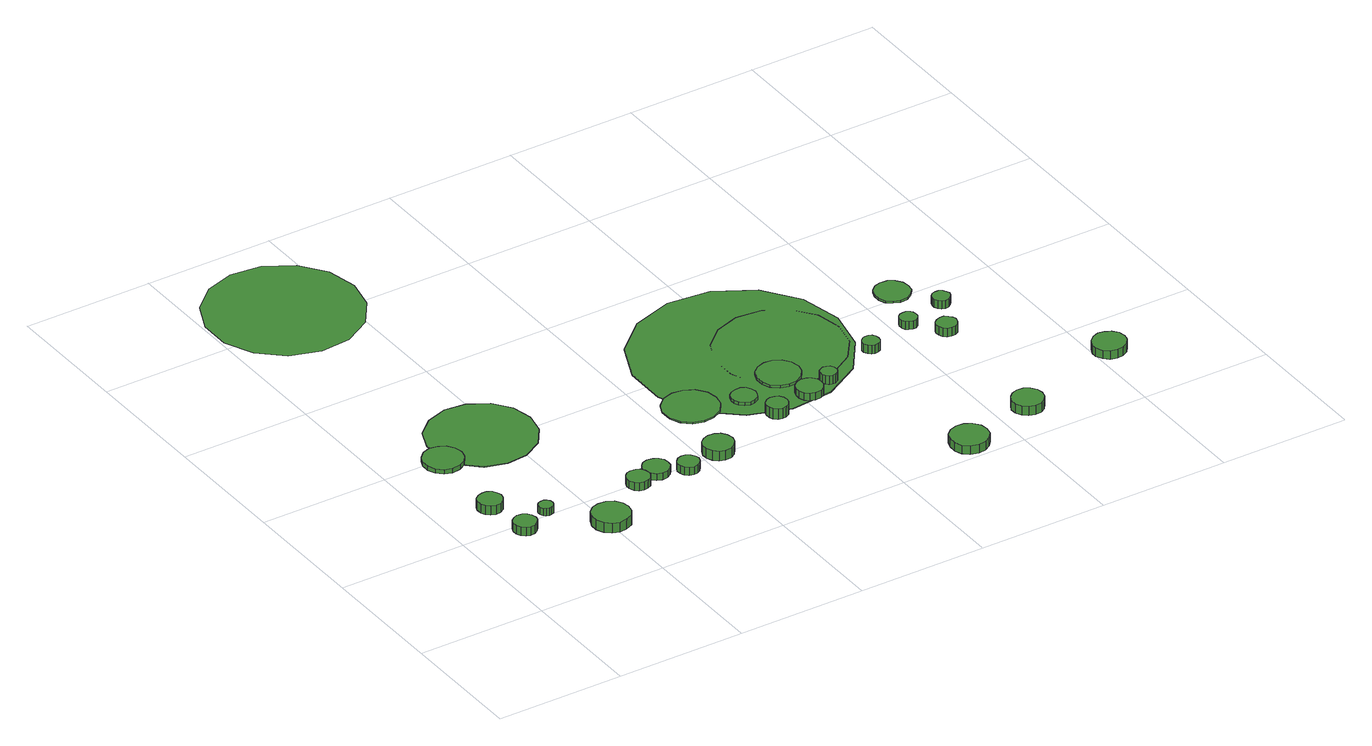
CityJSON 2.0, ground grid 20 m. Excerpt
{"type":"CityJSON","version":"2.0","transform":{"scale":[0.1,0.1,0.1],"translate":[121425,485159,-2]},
"CityObjects":{
"tree1":{"type":"SolitaryVegetationObject","attributes":{"function":"something"},"geometry":[{"type":"MultiSurface","lod":"1","boundaries":[[[0,1,2,3,4,5,6,7,8,9,10,11,12,13,14]],[[15,16,17,18,19,20,21,22,23,24,25,26,27,28,29]],[[0,29,28,1]],[[1,28,27,2]],[[2,27,26,3]],[[3,26,25,4]],[[4,25,24,5]],[[5,24,23,6]],[[6,23,22,7]],[[7,22,21,8]],[[8,21,20,9]],[[9,20,19,10]],[[10,19,18,11]],[[11,18,17,12]],[[12,17,16,13]],[[13,16,15,14]],[[14,15,29,0]]]}]},
"tree2":{"type":"SolitaryVegetationObject","attributes":{"function":"something"},"geometry":[{"type":"MultiSurface","lod":"1","boundaries":[[[30,31,32,33,34,35,36,37,38,39,40,41,42,43,44]],[[45,46,47,48,49,50,51,52,53,54,55,56,57,58,59]],[[30,59,58,31]],[[31,58,57,32]],[[32,57,56,33]],[[33,56,55,34]],[[34,55,54,35]],[[35,54,53,36]],[[36,53,52,37]],[[37,52,51,38]],[[38,51,50,39]],[[39,50,49,40]],[[40,49,48,41]],[[41,48,47,42]],[[42,47,46,43]],[[43,46,45,44]],[[44,45,59,30]]]}]},
"tree3":{"type":"SolitaryVegetationObject","attributes":{"function":"something"},"geometry":[{"type":"MultiSurface","lod":"1","boundaries":[[[60,61,62,63,64,65,66,67,68,69,70,71,72,73,74]],[[75,76,77,78,79,80,81,82,83,84,85,86,87,88,89]],[[60,89,88,61]],[[61,88,87,62]],[[62,87,86,63]],[[63,86,85,64]],[[64,85,84,65]],[[65,84,83,66]],[[66,83,82,67]],[[67,82,81,68]],[[68,81,80,69]],[[69,80,79,70]],[[70,79,78,71]],[[71,78,77,72]],[[72,77,76,73]],[[73,76,75,74]],[[74,75,89,60]]]}]},
"tree4":{"type":"SolitaryVegetationObject","attributes":{"function":"something"},"geometry":[{"type":"MultiSurface","lod":"1","boundaries":[[[90,91,92,93,94,95,96,97,98,99,100,101,102,103,104]],[[105,106,107,108,109,110,111,112,113,114,115,116,117,118,119]],[[90,119,118,91]],[[91,118,117,92]],[[92,117,116,93]],[[93,116,115,94]],[[94,115,114,95]],[[95,114,113,96]],[[96,113,112,97]],[[97,112,111,98]],[[98,111,110,99]],[[99,110,109,100]],[[100,109,108,101]],[[101,108,107,102]],[[102,107,106,103]],[[103,106,105,104]],[[104,105,119,90]]]}]},
"tree5":{"type":"SolitaryVegetationObject","attributes":{"function":"something"},"geometry":[{"type":"MultiSurface","lod":"1","boundaries":[[[120,121,122,123,124,125,126,127,128,129,130,131,132,133,134]],[[135,136,137,138,139,140,141,142,143,144,145,146,147,148,149]],[[120,149,148,121]],[[121,148,147,122]],[[122,147,146,123]],[[123,146,145,124]],[[124,145,144,125]],[[125,144,143,126]],[[126,143,142,127]],[[127,142,141,128]],[[128,141,140,129]],[[129,140,139,130]],[[130,139,138,131]],[[131,138,137,132]],[[132,137,136,133]],[[133,136,135,134]],[[134,135,149,120]]]}]},
"tree6":{"type":"SolitaryVegetationObject","attributes":{"function":"something"}},
"tree7":{"type":"SolitaryVegetationObject","attributes":{"function":"something"},"geometry":[{"type":"MultiSurface","lod":"1","boundaries":[[[150,151,152,153,154,155,156,157,158,159,160,161,162,163,164]],[[165,166,167,168,169,170,171,172,173,174,175,176,177,178,179]],[[150,179,178,151]],[[151,178,177,152]],[[152,177,176,153]],[[153,176,175,154]],[[154,175,174,155]],[[155,174,173,156]],[[156,173,172,157]],[[157,172,171,158]],[[158,171,170,159]],[[159,170,169,160]],[[160,169,168,161]],[[161,168,167,162]],[[162,167,166,163]],[[163,166,165,164]],[[164,165,179,150]]]}]},
"tree8":{"type":"SolitaryVegetationObject","attributes":{"function":"something"}},
"tree9":{"type":"SolitaryVegetationObject","attributes":{"function":"something"}},
"tree10":{"type":"SolitaryVegetationObject","attributes":{"function":"something"},"geometry":[{"type":"MultiSurface","lod":"1","boundaries":[[[180,181,182,183,184,185,186,187,188,189,190,191,192,193,194]],[[195,196,197,198,199,200,201,202,203,204,205,206,207,208,209]],[[180,209,208,181]],[[181,208,207,182]],[[182,207,206,183]],[[183,206,205,184]],[[184,205,204,185]],[[185,204,203,186]],[[186,203,202,187]],[[187,202,201,188]],[[188,201,200,189]],[[189,200,199,190]],[[190,199,198,191]],[[191,198,197,192]],[[192,197,196,193]],[[193,196,195,194]],[[194,195,209,180]]]}]},
"tree11":{"type":"SolitaryVegetationObject","attributes":{"function":"something"}},
"tree12":{"type":"SolitaryVegetationObject","attributes":{"function":"something"},"geometry":[{"type":"MultiSurface","lod":"1","boundaries":[[[210,211,212,213,214,215,216,217,218,219,220,221,222,223,224]]]}]},
"tree13":{"type":"SolitaryVegetationObject","attributes":{"function":"something"}},
"tree14":{"type":"SolitaryVegetationObject","attributes":{"function":"something"},"geometry":[{"type":"MultiSurface","lod":"1","boundaries":[[[225,226,227,228,229,230,231,232,233,234,235,236,237,238,239]],[[240,241,242,243,244,245,246,247,248,249,250,251,252,253,254]],[[225,254,253,226]],[[226,253,252,227]],[[227,252,251,228]],[[228,251,250,229]],[[229,250,249,230]],[[230,249,248,231]],[[231,248,247,232]],[[232,247,246,233]],[[233,246,245,234]],[[234,245,244,235]],[[235,244,243,236]],[[236,243,242,237]],[[237,242,241,238]],[[238,241,240,239]],[[239,240,254,225]]]}]},
"tree15":{"type":"SolitaryVegetationObject","attributes":{"function":"something"}},
"tree16":{"type":"SolitaryVegetationObject","attributes":{"function":"something"}},
"tree17":{"type":"SolitaryVegetationObject","attributes":{"function":"something"}},
"tree18":{"type":"SolitaryVegetationObject","attributes":{"function":"something"},"geometry":[{"type":"MultiSurface","lod":"1","boundaries":[[[255,256,257,258,259,260,261,262,263,264,265,266,267,268,269]],[[270,271,272,273,274,275,276,277,278,279,280,281,282,283,284]],[[255,284,283,256]],[[256,283,282,257]],[[257,282,281,258]],[[258,281,280,259]],[[259,280,279,260]],[[260,279,278,261]],[[261,278,277,262]],[[262,277,276,263]],[[263,276,275,264]],[[264,275,274,265]],[[265,274,273,266]],[[266,273,272,267]],[[267,272,271,268]],[[268,271,270,269]],[[269,270,284,255]]]}]},
"tree19":{"type":"SolitaryVegetationObject","attributes":{"function":"something"}},
"tree20":{"type":"SolitaryVegetationObject","attributes":{"function":"something"}},
"tree21":{"type":"SolitaryVegetationObject","attributes":{"function":"something"},"geometry":[{"type":"MultiSurface","lod":"1","boundaries":[[[285,286,287,288,289,290,291,292,293,294,295,296,297,298,299]],[[300,301,302,303,304,305,306,307,308,309,310,311,312,313,314]],[[285,314,313,286]],[[286,313,312,287]],[[287,312,311,288]],[[288,311,310,289]],[[289,310,309,290]],[[290,309,308,291]],[[291,308,307,292]],[[292,307,306,293]],[[293,306,305,294]],[[294,305,304,295]],[[295,304,303,296]],[[296,303,302,297]],[[297,302,301,298]],[[298,301,300,299]],[[299,300,314,285]]]}]},
"tree22":{"type":"SolitaryVegetationObject","attributes":{"function":"something"},"geometry":[{"type":"MultiSurface","lod":"1","boundaries":[[[315,316,317,318,319,320,321,322,323,324,325,326,327,328,329]],[[330,331,332,333,334,335,336,337,338,339,340,341,342,343,344]],[[315,344,343,316]],[[316,343,342,317]],[[317,342,341,318]],[[318,341,340,319]],[[319,340,339,320]],[[320,339,338,321]],[[321,338,337,322]],[[322,337,336,323]],[[323,336,335,324]],[[324,335,334,325]],[[325,334,333,326]],[[326,333,332,327]],[[327,332,331,328]],[[328,331,330,329]],[[329,330,344,315]]]}]},
"tree23":{"type":"SolitaryVegetationObject","attributes":{"function":"something"},"geometry":[{"type":"MultiSurface","lod":"1","boundaries":[[[345,346,347,348,349,350,351,352,353,354,355,356,357,358,359]],[[360,361,362,363,364,365,366,367,368,369,370,371,372,373,374]],[[345,374,373,346]],[[346,373,372,347]],[[347,372,371,348]],[[348,371,370,349]],[[349,370,369,350]],[[350,369,368,351]],[[351,368,367,352]],[[352,367,366,353]],[[353,366,365,354]],[[354,365,364,355]],[[355,364,363,356]],[[356,363,362,357]],[[357,362,361,358]],[[358,361,360,359]],[[359,360,374,345]]]}]},
"tree24":{"type":"SolitaryVegetationObject","attributes":{"function":"something"},"geometry":[{"type":"MultiSurface","lod":"1","boundaries":[[[375,376,377,378,379,380,381,382,383,384,385,386,387,388,389]],[[390,391,392,393,394,395,396,397,398,399,400,401,402,403,404]],[[375,404,403,376]],[[376,403,402,377]],[[377,402,401,378]],[[378,401,400,379]],[[379,400,399,380]],[[380,399,398,381]],[[381,398,397,382]],[[382,397,396,383]],[[383,396,395,384]],[[384,395,394,385]],[[385,394,393,386]],[[386,393,392,387]],[[387,392,391,388]],[[388,391,390,389]],[[389,390,404,375]]]}]},
"tree25":{"type":"SolitaryVegetationObject","attributes":{"function":"something"},"geometry":[{"type":"MultiSurface","lod":"1","boundaries":[[[405,406,407,408,409,410,411,412,413,414,415,416,417,418,419]],[[420,421,422,423,424,425,426,427,428,429,430,431,432,433,434]],[[405,434,433,406]],[[406,433,432,407]],[[407,432,431,408]],[[408,431,430,409]],[[409,430,429,410]],[[410,429,428,411]],[[411,428,427,412]],[[412,427,426,413]],[[413,426,425,414]],[[414,425,424,415]],[[415,424,423,416]],[[416,423,422,417]],[[417,422,421,418]],[[418,421,420,419]],[[419,420,434,405]]]}]},
"tree26":{"type":"SolitaryVegetationObject","attributes":{"function":"something"},"geometry":[{"type":"MultiSurface","lod":"1","boundaries":[[[435,436,437,438,439,440,441,442,443,444,445,446,447,448,449]],[[450,451,452,453,454,455,456,457,458,459,460,461,462,463,464]],[[435,464,463,436]],[[436,463,462,437]],[[437,462,461,438]],[[438,461,460,439]],[[439,460,459,440]],[[440,459,458,441]],[[441,458,457,442]],[[442,457,456,443]],[[443,456,455,444]],[[444,455,454,445]],[[445,454,453,446]],[[446,453,452,447]],[[447,452,451,448]],[[448,451,450,449]],[[449,450,464,435]]]}]},
"tree27":{"type":"SolitaryVegetationObject","attributes":{"function":"something"},"geometry":[{"type":"MultiSurface","lod":"1","boundaries":[[[465,466,467,468,469,470,471,472,473,474,475,476,477,478,479]],[[480,481,482,483,484,485,486,487,488,489,490,491,492,493,494]],[[465,494,493,466]],[[466,493,492,467]],[[467,492,491,468]],[[468,491,490,469]],[[469,490,489,470]],[[470,489,488,471]],[[471,488,487,472]],[[472,487,486,473]],[[473,486,485,474]],[[474,485,484,475]],[[475,484,483,476]],[[476,483,482,477]],[[477,482,481,478]],[[478,481,480,479]],[[479,480,494,465]]]}]},
"tree28":{"type":"SolitaryVegetationObject","attributes":{"function":"something"}},
"tree29":{"type":"SolitaryVegetationObject","attributes":{"function":"something"},"geometry":[{"type":"MultiSurface","lod":"1","boundaries":[[[495,496,497,498,499,500,501,502,503,504,505,506,507,508,509]],[[510,511,512,513,514,515,516,517,518,519,520,521,522,523,524]],[[495,524,523,496]],[[496,523,522,497]],[[497,522,521,498]],[[498,521,520,499]],[[499,520,519,500]],[[500,519,518,501]],[[501,518,517,502]],[[502,517,516,503]],[[503,516,515,504]],[[504,515,514,505]],[[505,514,513,506]],[[506,513,512,507]],[[507,512,511,508]],[[508,511,510,509]],[[509,510,524,495]]]}]},
"tree30":{"type":"SolitaryVegetationObject","attributes":{"function":"something"},"geometry":[{"type":"MultiSurface","lod":"1","boundaries":[[[525,526,527,528,529,530,531,532,533,534,535,536,537,538,539]],[[540,541,542,543,544,545,546,547,548,549,550,551,552,553,554]],[[525,554,553,526]],[[526,553,552,527]],[[527,552,551,528]],[[528,551,550,529]],[[529,550,549,530]],[[530,549,548,531]],[[531,548,547,532]],[[532,547,546,533]],[[533,546,545,534]],[[534,545,544,535]],[[535,544,543,536]],[[536,543,542,537]],[[537,542,541,538]],[[538,541,540,539]],[[539,540,554,525]]]}]},
"tree31":{"type":"SolitaryVegetationObject","attributes":{"function":"something"},"geometry":[{"type":"MultiSurface","lod":"1","boundaries":[[[555,556,557,558,559,560,561,562,563,564,565,566,567,568,569]],[[570,571,572,573,574,575,576,577,578,579,580,581,582,583,584]],[[555,584,583,556]],[[556,583,582,557]],[[557,582,581,558]],[[558,581,580,559]],[[559,580,579,560]],[[560,579,578,561]],[[561,578,577,562]],[[562,577,576,563]],[[563,576,575,564]],[[564,575,574,565]],[[565,574,573,566]],[[566,573,572,567]],[[567,572,571,568]],[[568,571,570,569]],[[569,570,584,555]]]}]},
"tree32":{"type":"SolitaryVegetationObject","attributes":{"function":"something"}},
"tree33":{"type":"SolitaryVegetationObject","attributes":{"function":"something"},"geometry":[{"type":"MultiSurface","lod":"1","boundaries":[[[585,586,587,588,589,590,591,592,593,594,595,596,597,598,599]],[[600,601,602,603,604,605,606,607,608,609,610,611,612,613,614]],[[585,614,613,586]],[[586,613,612,587]],[[587,612,611,588]],[[588,611,610,589]],[[589,610,609,590]],[[590,609,608,591]],[[591,608,607,592]],[[592,607,606,593]],[[593,606,605,594]],[[594,605,604,595]],[[595,604,603,596]],[[596,603,602,597]],[[597,602,601,598]],[[598,601,600,599]],[[599,600,614,585]]]}]},
"tree34":{"type":"SolitaryVegetationObject","attributes":{"function":"something"},"geometry":[{"type":"MultiSurface","lod":"1","boundaries":[[[615,616,617,618,619,620,621,622,623,624,625,626,627,628,629]],[[630,631,632,633,634,635,636,637,638,639,640,641,642,643,644]],[[615,644,643,616]],[[616,643,642,617]],[[617,642,641,618]],[[618,641,640,619]],[[619,640,639,620]],[[620,639,638,621]],[[621,638,637,622]],[[622,637,636,623]],[[623,636,635,624]],[[624,635,634,625]],[[625,634,633,626]],[[626,633,632,627]],[[627,632,631,628]],[[628,631,630,629]],[[629,630,644,615]]]}]},
"tree35":{"type":"SolitaryVegetationObject","attributes":{"function":"something"},"geometry":[{"type":"MultiSurface","lod":"1","boundaries":[[[645,646,647,648,649,650,651,652,653,654,655,656,657,658,659]],[[660,661,662,663,664,665,666,667,668,669,670,671,672,673,674]],[[645,674,673,646]],[[646,673,672,647]],[[647,672,671,648]],[[648,671,670,649]],[[649,670,669,650]],[[650,669,668,651]],[[651,668,667,652]],[[652,667,666,653]],[[653,666,665,654]],[[654,665,664,655]],[[655,664,663,656]],[[656,663,662,657]],[[657,662,661,658]],[[658,661,660,659]],[[659,660,674,645]]]}]},
"tree36":{"type":"SolitaryVegetationObject","attributes":{"function":"something"}},
"tree37":{"type":"SolitaryVegetationObject","attributes":{"function":"something"},"geometry":[{"type":"MultiSurface","lod":"1","boundaries":[[[675,676,677,678,679,680,681,682,683,684,685,686,687,688,689]],[[690,691,692,693,694,695,696,697,698,699,700,701,702,703,704]],[[675,704,703,676]],[[676,703,702,677]],[[677,702,701,678]],[[678,701,700,679]],[[679,700,699,680]],[[680,699,698,681]],[[681,698,697,682]],[[682,697,696,683]],[[683,696,695,684]],[[684,695,694,685]],[[685,694,693,686]],[[686,693,692,687]],[[687,692,691,688]],[[688,691,690,689]],[[689,690,704,675]]]}]},
"tree38":{"type":"SolitaryVegetationObject","attributes":{"function":"something"},"geometry":[{"type":"MultiSurface","lod":"1","boundaries":[[[705,706,707,708,709,710,711,712,713,714,715,716,717,718,719]],[[720,721,722,723,724,725,726,727,728,729,730,731,732,733,734]],[[705,734,733,706]],[[706,733,732,707]],[[707,732,731,708]],[[708,731,730,709]],[[709,730,729,710]],[[710,729,728,711]],[[711,728,727,712]],[[712,727,726,713]],[[713,726,725,714]],[[714,725,724,715]],[[715,724,723,716]],[[716,723,722,717]],[[717,722,721,718]],[[718,721,720,719]],[[719,720,734,705]]]}]},
"tree39":{"type":"SolitaryVegetationObject","attributes":{"function":"something"},"geometry":[{"type":"MultiSurface","lod":"1","boundaries":[[[735,736,737,738,739,740,741,742,743,744,745,746,747,748,749]],[[750,751,752,753,754,755,756,757,758,759,760,761,762,763,764]],[[735,764,763,736]],[[736,763,762,737]],[[737,762,761,738]],[[738,761,760,739]],[[739,760,759,740]],[[740,759,758,741]],[[741,758,757,742]],[[742,757,756,743]],[[743,756,755,744]],[[744,755,754,745]],[[745,754,753,746]],[[746,753,752,747]],[[747,752,751,748]],[[748,751,750,749]],[[749,750,764,735]]]}]},
"tree40":{"type":"SolitaryVegetationObject","attributes":{"function":"something"}},
"tree41":{"type":"SolitaryVegetationObject","attributes":{"function":"something"},"geometry":[{"type":"MultiSurface","lod":"1","boundaries":[[[765,766,767,768,769,770,771,772,773,774,775,776,777,778,779]],[[780,781,782,783,784,785,786,787,788,789,790,791,792,793,794]],[[765,794,793,766]],[[766,793,792,767]],[[767,792,791,768]],[[768,791,790,769]],[[769,790,789,770]],[[770,789,788,771]],[[771,788,787,772]],[[772,787,786,773]],[[773,786,785,774]],[[774,785,784,775]],[[775,784,783,776]],[[776,783,782,777]],[[777,782,781,778]],[[778,781,780,779]],[[779,780,794,765]]]}]},
"tree42":{"type":"SolitaryVegetationObject","attributes":{"function":"something"}},
"tree43":{"type":"SolitaryVegetationObject","attributes":{"function":"something"}}
},
"vertices":[
[112,186,25],[110,194,25],[106,199,25],[100,203,25],[92,204,25],[86,202,25],[80,197,25],[77,190,25],[77,183,25],[80,176,25],[86,171,25],[92,169,25],[100,170,25],[106,174,25],[110,179,25],[110,179,11],[106,174,11],[100,170,11],[92,169,11],[86,171,11],[80,176,11],[77,183,11],[77,190,11],[80,197,11],[86,202,11],[92,204,11],[100,203,11],[106,199,11],[110,194,11],[112,186,11],
[102,259,26],[100,266,26],[96,273,26],[89,277,26],[81,277,26],[74,275,26],[68,270,26],[65,263,26],[65,255,26],[68,248,26],[74,243,26],[81,240,26],[89,241,26],[96,245,26],[100,251,26],[100,251,11],[96,245,11],[89,241,11],[81,240,11],[74,243,11],[68,248,11],[65,255,11],[65,263,11],[68,270,11],[74,275,11],[81,277,11],[89,277,11],[96,273,11],[100,266,11],[102,259,11],
[154,208,23],[153,213,23],[150,217,23],[146,219,23],[142,219,23],[137,218,23],[134,215,23],[132,211,23],[132,206,23],[134,202,23],[137,199,23],[142,197,23],[146,198,23],[150,200,23],[153,204,23],[153,204,11],[150,200,11],[146,198,11],[142,197,11],[137,199,11],[134,202,11],[132,206,11],[132,211,11],[134,215,11],[137,218,11],[142,219,11],[146,219,11],[150,217,11],[153,213,11],[154,208,11],
[123,392,18],[120,405,18],[113,415,18],[102,421,18],[89,423,18],[77,419,18],[68,410,18],[63,399,18],[63,386,18],[68,375,18],[77,366,18],[89,362,18],[102,364,18],[113,370,18],[120,380,18],[120,380,11],[113,370,11],[102,364,11],[89,362,11],[77,366,11],[68,375,11],[63,386,11],[63,399,11],[68,410,11],[77,419,11],[89,423,11],[102,421,11],[113,415,11],[120,405,11],[123,392,11],
[233,137,27],[231,148,27],[224,158,27],[213,164,27],[201,165,27],[190,162,27],[181,154,27],[176,143,27],[176,131,27],[181,120,27],[190,112,27],[201,108,27],[213,110,27],[224,115,27],[231,125,27],[231,125,11],[224,115,11],[213,110,11],[201,108,11],[190,112,11],[181,120,11],[176,131,11],[176,143,11],[181,154,11],[190,162,11],[201,165,11],[213,164,11],[224,158,11],[231,148,11],[233,137,11],
[256,421,12],[249,454,12],[229,481,12],[199,498,12],[166,502,12],[133,491,12],[108,469,12],[95,438,12],[95,404,12],[108,373,12],[133,350,12],[166,340,12],[199,343,12],[229,360,12],[249,388,12],[249,388,11],[229,360,11],[199,343,11],[166,340,11],[133,350,11],[108,373,11],[95,404,11],[95,438,11],[108,469,11],[133,491,11],[166,502,11],[199,498,11],[229,481,11],[249,454,11],[256,421,11],
[307,197,24],[305,205,24],[301,211,24],[295,214,24],[287,215,24],[280,213,24],[275,208,24],[272,201,24],[272,194,24],[275,187,24],[280,182,24],[287,180,24],[295,181,24],[301,184,24],[305,190,24],[305,190,11],[301,184,11],[295,181,11],[287,180,11],[280,182,11],[275,187,11],[272,194,11],[272,201,11],[275,208,11],[280,213,11],[287,215,11],[295,214,11],[301,211,11],[305,205,11],[307,197,11],
[236,838,11],[226,886,11],[197,925,11],[155,950,11],[107,955,11],[61,940,11],[25,907,11],[5,863,11],[5,814,11],[25,770,11],[61,737,11],[107,722,11],[155,727,11],[197,751,11],[226,791,11],
[345,208,22],[344,216,22],[339,223,22],[332,227,22],[323,228,22],[315,226,22],[309,220,22],[306,212,22],[306,204,22],[309,197,22],[315,191,22],[323,188,22],[332,189,22],[339,193,22],[344,200,22],[344,200,11],[339,193,11],[332,189,11],[323,188,11],[315,191,11],[309,197,11],[306,204,11],[306,212,11],[309,220,11],[315,226,11],[323,228,11],[332,227,11],[339,223,11],[344,216,11],[345,208,11],
[385,191,24],[383,198,24],[379,203,24],[373,207,24],[367,208,24],[360,206,24],[355,201,24],[352,195,24],[352,188,24],[355,182,24],[360,177,24],[367,175,24],[373,176,24],[379,179,24],[383,185,24],[383,185,11],[379,179,11],[373,176,11],[367,175,11],[360,177,11],[355,182,11],[352,188,11],[352,195,11],[355,201,11],[360,206,11],[367,208,11],[373,207,11],[379,203,11],[383,198,11],[385,191,11],
[450,205,27],[448,215,27],[442,223,27],[434,227,27],[424,228,27],[415,225,27],[408,219,27],[404,210,27],[404,201,27],[408,192,27],[415,185,27],[424,182,27],[434,183,27],[442,188,27],[448,196,27],[448,196,11],[442,188,11],[434,183,11],[424,182,11],[415,185,11],[408,192,11],[404,201,11],[404,210,11],[408,219,11],[415,225,11],[424,228,11],[434,227,11],[442,223,11],[448,215,11],[450,205,11],
[499,322,13],[496,339,13],[485,354,13],[470,362,13],[453,364,13],[436,359,13],[423,347,13],[416,331,13],[416,313,13],[423,297,13],[436,285,13],[453,280,13],[470,282,13],[485,290,13],[496,305,13],[496,305,11],[485,290,11],[470,282,11],[453,280,11],[436,285,11],[423,297,11],[416,313,11],[416,331,11],[423,347,11],[436,359,11],[453,364,11],[470,362,11],[485,354,11],[496,339,11],[499,322,11],
[551,301,16],[549,309,16],[545,316,16],[538,320,16],[530,320,16],[522,318,16],[516,313,16],[513,305,16],[513,297,16],[516,290,16],[522,285,16],[530,282,16],[538,283,16],[545,287,16],[549,294,16],[549,294,11],[545,287,11],[538,283,11],[530,282,11],[522,285,11],[516,290,11],[513,297,11],[513,305,11],[516,313,11],[522,318,11],[530,320,11],[538,320,11],[545,316,11],[549,309,11],[551,301,11],
[566,245,28],[565,251,28],[561,257,28],[555,260,28],[548,261,28],[542,259,28],[536,254,28],[534,248,28],[534,241,28],[536,235,28],[542,230,28],[548,228,28],[555,229,28],[561,232,28],[565,238,28],[565,238,11],[561,232,11],[555,229,11],[548,228,11],[542,230,11],[536,235,11],[534,241,11],[534,248,11],[536,254,11],[542,259,11],[548,261,11],[555,260,11],[561,257,11],[565,251,11],[566,245,11],
[635,263,23],[634,271,23],[629,278,23],[622,282,23],[613,283,23],[605,280,23],[599,275,23],[596,267,23],[596,259,23],[599,251,23],[605,246,23],[613,243,23],[622,244,23],[629,248,23],[634,255,23],[634,255,11],[629,248,11],[622,244,11],[613,243,11],[605,246,11],[599,251,11],[596,259,11],[596,267,11],[599,275,11],[605,280,11],[613,283,11],[622,282,11],[629,278,11],[634,271,11],[635,263,11],
[637,324,15],[634,338,15],[626,349,15],[614,356,15],[601,357,15],[588,353,15],[577,344,15],[572,331,15],[572,317,15],[577,305,15],[588,296,15],[601,292,15],[614,293,15],[626,300,15],[634,311,15],[634,311,11],[626,300,11],[614,293,11],[601,292,11],[588,296,11],[577,305,11],[572,317,11],[572,331,11],[577,344,11],[588,353,11],[601,357,11],[614,356,11],[626,349,11],[634,338,11],[637,324,11],
[753,402,11],[739,468,11],[700,522,11],[642,556,11],[575,563,11],[511,542,11],[461,497,11],[434,436,11],[434,369,11],[461,307,11],[511,263,11],[575,242,11],[642,249,11],[700,282,11],[739,337,11],[739,337,10],[700,282,10],[642,249,10],[575,242,10],[511,263,10],[461,307,10],[434,369,10],[434,436,10],[461,497,10],[511,542,10],[575,563,10],[642,556,10],[700,522,10],[739,468,10],[753,402,10],
[669,277,25],[668,282,25],[665,287,25],[660,289,25],[655,290,25],[650,288,25],[646,285,25],[644,280,25],[644,275,25],[646,270,25],[650,266,25],[655,265,25],[660,265,25],[665,268,25],[668,272,25],[668,272,10],[665,268,10],[660,265,10],[655,265,10],[650,266,10],[646,270,10],[644,275,10],[644,280,10],[646,285,10],[650,288,10],[655,290,10],[660,289,10],[665,287,10],[668,282,10],[669,277,10],
[760,34,25],[758,46,25],[750,56,25],[740,62,25],[728,63,25],[716,59,25],[707,51,25],[703,40,25],[703,28,25],[707,17,25],[716,9,25],[728,5,25],[740,7,25],[750,13,25],[758,22,25],[758,22,11],[750,13,11],[740,7,11],[728,5,11],[716,9,11],[707,17,11],[703,28,11],[703,40,11],[707,51,11],[716,59,11],[728,63,11],[740,62,11],[750,56,11],[758,46,11],[760,34,11],
[742,383,11],[734,423,11],[710,455,11],[675,476,11],[635,480,11],[596,467,11],[566,440,11],[550,403,11],[550,363,11],[566,326,11],[596,299,11],[635,286,11],[675,290,11],[710,311,11],[734,343,11],[734,343,10],[710,311,10],[675,290,10],[635,286,10],[596,299,10],[566,326,10],[550,363,10],[550,403,10],[566,440,10],[596,467,10],[635,480,10],[675,476,10],[710,455,10],[734,423,10],[742,383,10],
[762,312,24],[761,318,24],[758,322,24],[753,325,24],[748,325,24],[743,324,24],[739,320,24],[736,315,24],[736,310,24],[739,305,24],[743,301,24],[748,299,24],[753,300,24],[758,302,24],[761,307,24],[761,307,10],[758,302,10],[753,300,10],[748,299,10],[743,301,10],[739,305,10],[736,310,10],[736,315,10],[739,320,10],[743,324,10],[748,325,10],[753,325,10],[758,322,10],[761,318,10],[762,312,10],
[875,70,25],[873,80,25],[867,88,25],[859,93,25],[849,94,25],[839,91,25],[832,84,25],[827,75,25],[827,65,25],[832,56,25],[839,49,25],[849,46,25],[859,47,25],[867,52,25],[873,60,25],[873,60,10],[867,52,10],[859,47,10],[849,46,10],[839,49,10],[832,56,10],[827,65,10],[827,75,10],[832,84,10],[839,91,10],[849,94,10],[859,93,10],[867,88,10],[873,80,10],[875,70,10],
[840,336,23],[839,342,23],[836,346,23],[831,349,23],[826,349,23],[820,348,23],[816,344,23],[814,339,23],[814,333,23],[816,328,23],[820,325,23],[826,323,23],[831,323,23],[836,326,23],[839,331,23],[839,331,10],[836,326,10],[831,323,10],[826,323,10],[820,325,10],[816,328,10],[814,333,10],[814,339,10],[816,344,10],[820,348,10],[826,349,10],[831,349,10],[836,346,10],[839,342,10],[840,336,10],
[879,294,24],[877,300,24],[873,305,24],[868,309,24],[861,309,24],[855,307,24],[850,303,24],[847,297,24],[847,290,24],[850,284,24],[855,280,24],[861,278,24],[868,279,24],[873,282,24],[877,287,24],[877,287,10],[873,282,10],[868,279,10],[861,278,10],[855,280,10],[850,284,10],[847,290,10],[847,297,10],[850,303,10],[855,307,10],[861,309,10],[868,309,10],[873,305,10],[877,300,10],[879,294,10],
[879,416,13],[877,427,13],[870,436,13],[861,442,13],[849,443,13],[839,440,13],[830,432,13],[826,422,13],[826,410,13],[830,400,13],[839,393,13],[849,389,13],[861,390,13],[870,396,13],[877,405,13],[877,405,10],[870,396,10],[861,390,10],[849,389,10],[839,393,10],[830,400,10],[826,410,10],[826,422,10],[830,432,10],[839,440,10],[849,443,10],[861,442,10],[870,436,10],[877,427,10],[879,416,10],
[908,356,23],[906,361,23],[903,366,23],[898,369,23],[893,369,23],[887,368,23],[883,364,23],[881,359,23],[881,353,23],[883,348,23],[887,344,23],[893,342,23],[898,343,23],[903,346,23],[906,350,23],[906,350,10],[903,346,10],[898,343,10],[893,342,10],[887,344,10],[883,348,10],[881,353,10],[881,359,10],[883,364,10],[887,368,10],[893,369,10],[898,369,10],[903,366,10],[906,361,10],[908,356,10],
[1051,130,24],[1049,141,24],[1042,149,24],[1033,154,24],[1023,156,24],[1013,152,24],[1005,145,24],[1000,135,24],[1000,125,24],[1005,115,24],[1013,108,24],[1023,105,24],[1033,106,24],[1042,111,24],[1049,120,24],[1049,120,10],[1042,111,10],[1033,106,10],[1023,105,10],[1013,108,10],[1005,115,10],[1000,125,10],[1000,135,10],[1005,145,10],[1013,152,10],[1023,156,10],[1033,154,10],[1042,149,10],[1049,141,10],[1051,130,10]
]}
